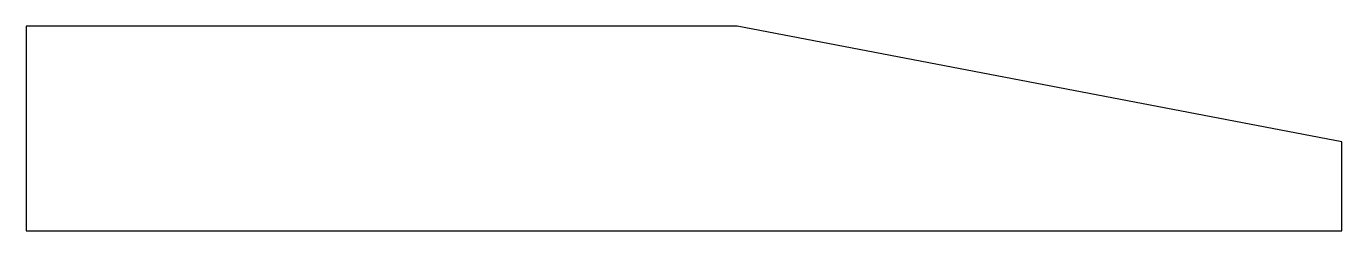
# Model space of a CAD drawing. Header units: inches. Extents: x 0 to 74, y -11.5 to 0.
import ezdxf

# ---------------------------------------------------------------- set-up
doc = ezdxf.new("R2010")
doc.units = ezdxf.units.IN
doc.header["$MEASUREMENT"] = 0

msp = doc.modelspace()

# ---------------------------------------------------------------- linework, layer by layer
msp.add_lwpolyline([(0, -1.5), (0, -11.5), (74, -11.5), (74, -6.5), (40, 0), (0, 0)], close=True)

doc.saveas('drawing.dxf')
